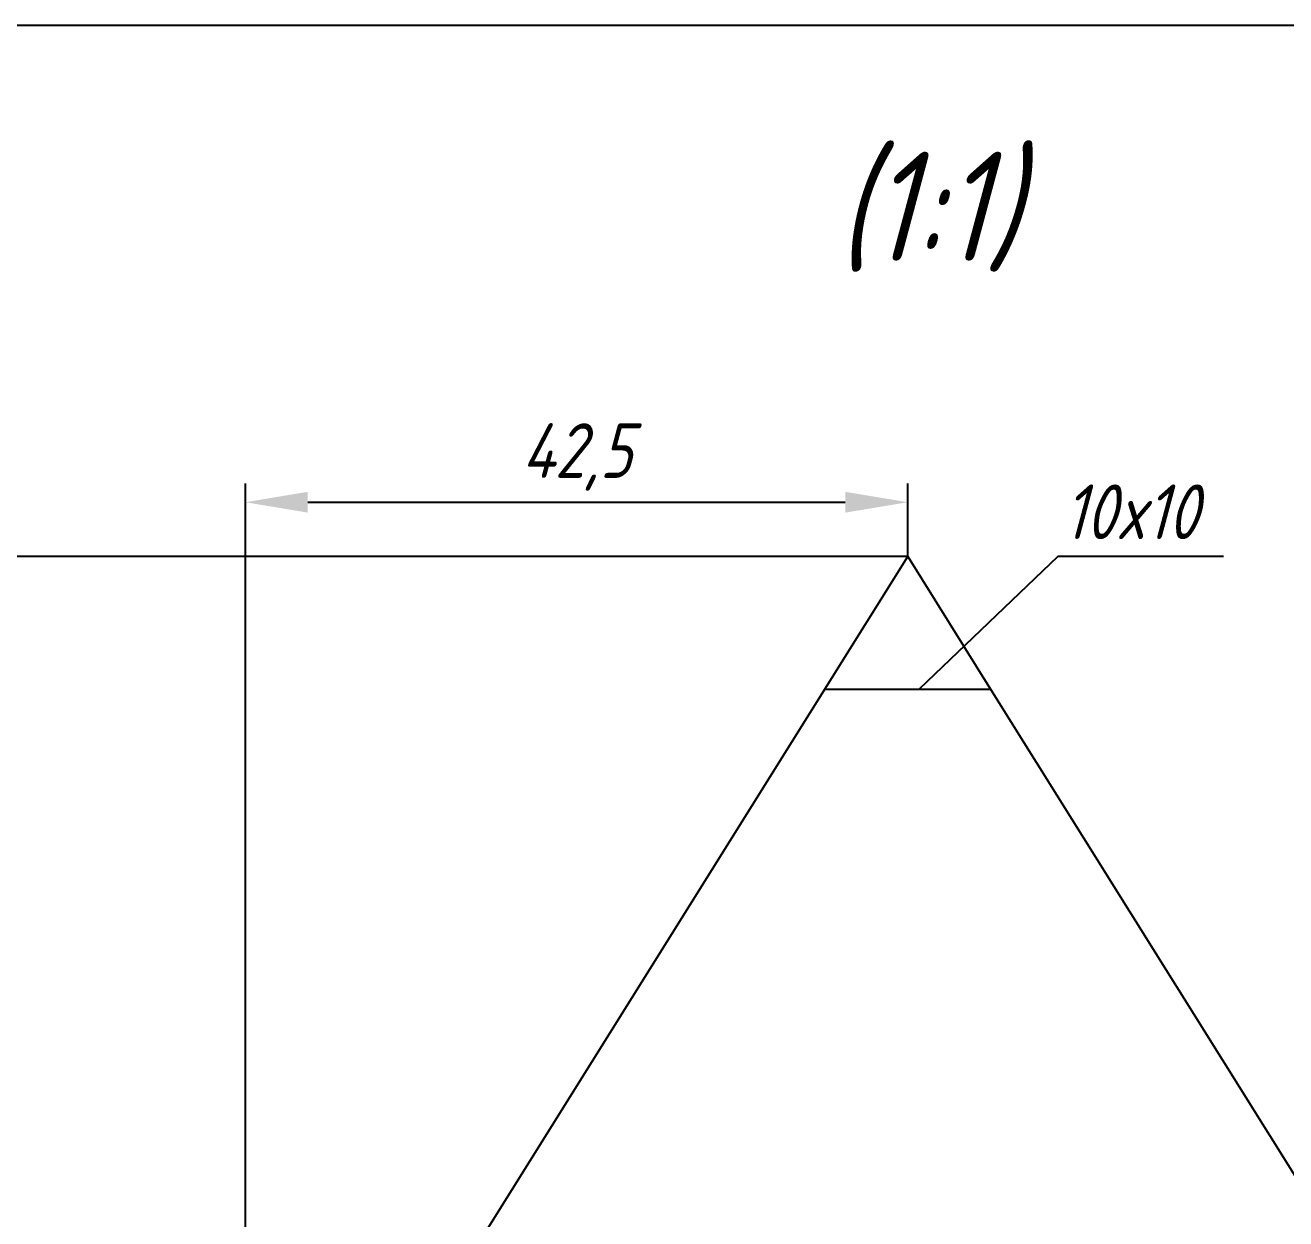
# Model space of a CAD drawing. Header units: millimetres. Extents: x -37166 to -34073, y -441 to 2979.
# Drawn here: x -37049.5 to -36968.7, y -14.1 to 62.3 of the extents above; entities that cross this region are included whole.
import ezdxf
from ezdxf.enums import TextEntityAlignment as Align

# ---------------------------------------------------------------- set-up
doc = ezdxf.new("R2010")
doc.units = ezdxf.units.MM
doc.header["$PDSIZE"] = -1
doc.linetypes.add('K5LT_BASIC', pattern=[0])
doc.styles.get("Standard").update_dxf_attribs({"font": 'ГОСТ тип А наклонный.ttf'})
doc.styles.add('ГОСТ', font='ГОСТ тип А.ttf', dxfattribs={"oblique": 15})
doc.dimstyles.new('dim1', dxfattribs={"dimtxt": 3.5, "dimasz": 4, "dimexe": 1.2, "dimexo": 0, "dimgap": 0.8, "dimtad": 1, "dimdec": 0, "dimdsep": 46, "dimtxsty": 'Standard', "dimcen": 5, "dimadec": 0, "dimazin": 0, "dimtfac": 1, "dimtdec": 0, "dimtmove": 0, "dimatfit": 3, "dimfxl": 0, "dimtolj": 1, "dimtzin": 0, "dimarcsym": 0})

# ---------------------------------------------------------------- blocks, each defined once
blk = doc.blocks.new('*D7047')
at = {"color": 0, "lineweight": -2}
for p, q in [((-36992.94, 28.327), (-37052.133, 28.327)), ((-37050.933, -40.802), (-37050.933, 24.327)), ((-37035.222, -44.802), (-37052.133, -44.802))]:
    blk.add_line(p, q, dxfattribs=at)
at = {"color": 0}
for points in [[(-37050.266, 24.327), (-37051.599, 24.327), (-37050.933, 28.327)], [(-37051.599, -40.802), (-37050.266, -40.802), (-37050.933, -44.802)]]:
    blk.add_solid(points, dxfattribs=at)
at = {"layer": 'Defpoints', "color": 0}
for p in [(-37050.933, 28.327), (-36992.94, 28.327), (-37035.222, -44.802)]:
    blk.add_point(p, dxfattribs=at)
at = {"color": 0, "insert": (-37053.505, -7.445), "char_height": 3.5, "attachment_point": 5, "rotation": 90}
blk.add_mtext('\\A1;73', dxfattribs=at)
blk = doc.blocks.new('*D7051')
at = {"color": 0, "lineweight": -2}
for p, q in [((-37035.361, -39.499), (-37035.361, 33.006)), ((-36992.94, 28.327), (-36992.94, 33.006)), ((-37031.361, 31.806), (-36996.94, 31.806))]:
    blk.add_line(p, q, dxfattribs=at)
at = {"color": 0}
for points in [[(-37031.361, 32.473), (-37031.361, 31.14), (-37035.361, 31.806)], [(-36996.94, 31.14), (-36996.94, 32.473), (-36992.94, 31.806)]]:
    blk.add_solid(points, dxfattribs=at)
at = {"layer": 'Defpoints', "color": 0}
for p in [(-36992.94, 31.806), (-36992.94, 28.327), (-37035.361, -39.499)]:
    blk.add_point(p, dxfattribs=at)
at = {"color": 0, "insert": (-37014.15, 34.706), "char_height": 3.5, "attachment_point": 5}
blk.add_mtext('\\A1;42,5', dxfattribs=at)

msp = doc.modelspace()

# ---------------------------------------------------------------- linework, layer by layer
at = {"color": 6}
msp.add_line((-37066.991, 62.343), (-36881.991, 62.343), dxfattribs=at)
at = {"color": 2, "linetype": 'K5LT_BASIC'}
for p, q in [((-37035.361, -39.499), (-36998.242, 19.849)), ((-36998.242, 19.849), (-36987.637, 19.849)), ((-36987.637, 19.849), (-36950.518, -39.499))]:
    msp.add_line(p, q, dxfattribs=at)
at = {"color": 7}
for points in [[(-36998.242, 19.849), (-36992.94, 28.327), (-36987.637, 19.849)], [(-36972.712, 28.327), (-36983.318, 28.327), (-36992.206, 19.849)]]:
    msp.add_lwpolyline(points, dxfattribs=at)

# ---------------------------------------------------------------- texts
at = {"color": 7, "style": 'ГОСТ', "oblique": 15}
msp.add_text('10x10', height=3.5, dxfattribs=at).set_placement((-36978.668, 29.445), align=Align.CENTER)
at = {"color": 7, "insert": (-36997.524, 46.557), "char_height": 7, "attachment_point": 7, "style": 'ГОСТ', "bg_fill": 2}
msp.add_mtext('{\\A1;(1:1)}', dxfattribs=at)

# ---------------------------------------------------------------- dimensions: what is measured, and where the dimension line sits
dim = msp.add_linear_dim(base=(-36992.94, 31.806), p1=(-37035.361, -39.499), p2=(-36992.94, 28.327), text='42,5', dimstyle='dim1', override={"dimscale": 1, "dimlfac": 1, "dimtxsty": 'Standard', "dimsah": 1, "dimtolj": 1})
dim.commit()
dim.dimension.update_dxf_attribs({"geometry": '*D7051', "text_midpoint": (-37014.15, 34.706)})
dim = msp.add_linear_dim(base=(-37050.933, 28.327), p1=(-37035.222, -44.802), p2=(-36992.94, 28.327), angle=90, dimstyle='dim1', override={"dimscale": 1, "dimlfac": 1, "dimtxsty": 'Standard', "dimsah": 1, "dimtolj": 1})
dim.commit()
dim.dimension.update_dxf_attribs({"geometry": '*D7047', "text_midpoint": (-37050.933, -7.445), "dimtype": 160})

doc.saveas('drawing.dxf')
